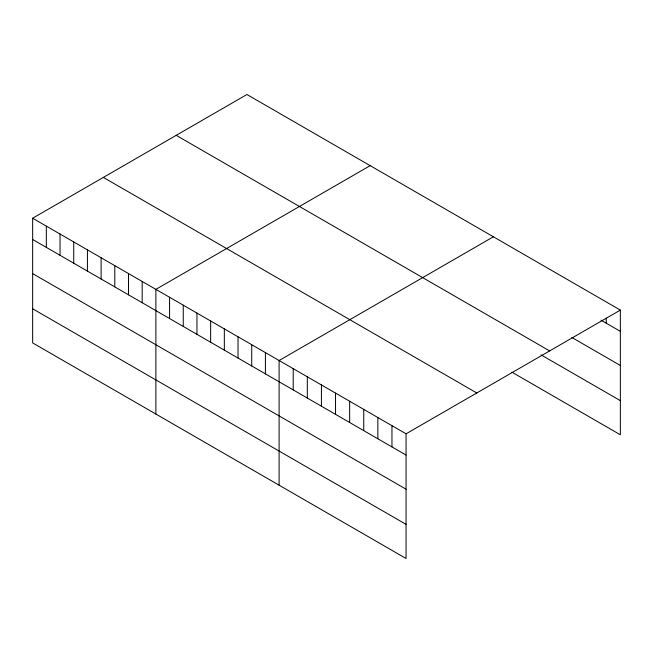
<?xml version="1.0" encoding="UTF-8"?>
<svg xmlns="http://www.w3.org/2000/svg" width="653" height="653" viewBox="0 0 653 653"><rect width="100%" height="100%" fill="white"/><g stroke="black" fill="none" stroke-linecap="round" stroke-linejoin="round"><path stroke-width="0.98" d="M32.65 218.224L406.06 433.812L406.06 558.495L32.65 342.907L32.65 218.224L246.94 94.505L620.35 310.093L620.35 434.776L511.903 372.161M370.161 165.65L155.879 289.369L155.879 414.051M493.39 236.794L279.1 360.513L279.1 485.195M406.06 433.812L620.35 310.093M600.956 320.15L620.35 331.349M571.857 337.487L620.35 365.476M176.22 135.334L549.638 350.922M541.002 354.832L620.35 400.648M103.362 177.396L476.78 392.984M32.65 239.48L406.06 455.068M32.65 273.607L406.06 489.195M32.65 308.771L406.06 524.359M606.245 318.142L606.245 323.202M391.955 425.666L391.955 446.921M377.85 417.528L377.85 438.775M363.745 409.382L363.745 430.637M349.641 401.236L349.641 422.491M335.528 393.09L335.528 414.345M321.423 384.944L321.423 406.199M307.318 376.805L307.318 398.052M293.213 368.659L293.213 389.914M265.412 352.612L265.412 373.859M251.723 344.702L251.723 365.958M238.027 336.801L238.027 358.048M224.338 328.892L224.338 350.147M210.641 320.99L210.641 342.245M196.953 313.081L196.953 334.336M183.256 305.18L183.256 326.435M169.568 297.27L169.568 318.525M142.183 281.467L142.183 302.714M128.494 273.558L128.494 294.813M114.797 265.657L114.797 286.904M101.109 257.747L101.109 279.002M87.42 249.846L87.42 271.101M73.724 241.936L73.724 263.192M60.035 234.035L60.035 255.29M46.339 226.134L46.339 247.381"/></g></svg>
